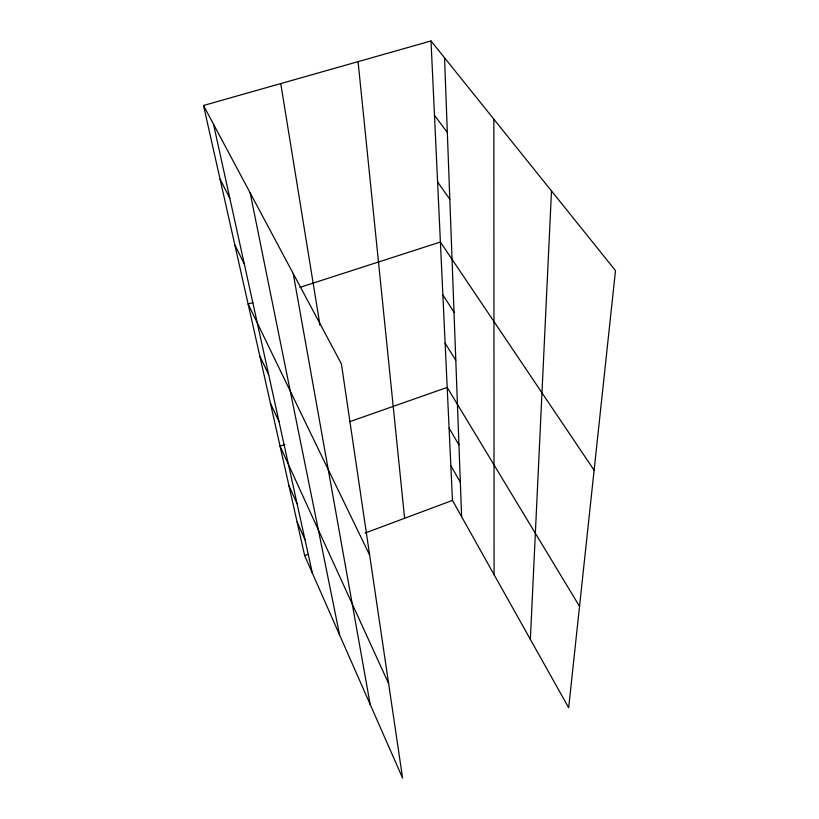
<?xml version="1.0" encoding="UTF-8"?>
<svg xmlns="http://www.w3.org/2000/svg" width="819" height="819" viewBox="0 0 819 819"><rect width="100%" height="100%" fill="white"/><g stroke="black" fill="none" stroke-linecap="round" stroke-linejoin="round"><path stroke-width="1.23" d="M530.354 639.383L551.484 190.95M431.009 40.95L452.467 500.399L568.673 707.759L615.489 270.628L431.009 40.95L203.511 105.487L341.39 363.8L402.579 778.05L304.668 555.62L308.21 554.289M365.131 533.026L452.467 500.399M284.858 444.471L280.067 446.15L388.615 683.517M349.416 421.785L447.184 387.418L579.535 606.377M252.958 302.539L248.147 304.095L369.645 555.108M299.897 287.387L440.397 242.014L594.113 470.229M434.479 115.305L447.328 132.453M437.592 181.941L449.815 199.222M442.864 294.912L454.013 312.152M445.116 343.181L455.804 360.319M449.088 428.102L458.947 444.891M450.839 465.642L460.339 482.217M220.086 179.228L229.811 198.188M234.869 245.024L244.308 264.015M259.787 355.927L268.673 374.682M270.383 403.081L279.003 421.621M288.943 485.667L297.082 503.705M297.113 522.031L305.026 539.793M203.511 105.487L304.668 555.62M213.534 124.273L312.356 573.085M250.164 192.885L339.639 635.063M293.233 273.577L370.198 704.504M280.753 83.569L320.004 325.378M358.067 61.64L404.606 518.273M444.553 57.821L461.619 516.748M493.857 119.195L494.082 574.662"/></g></svg>
